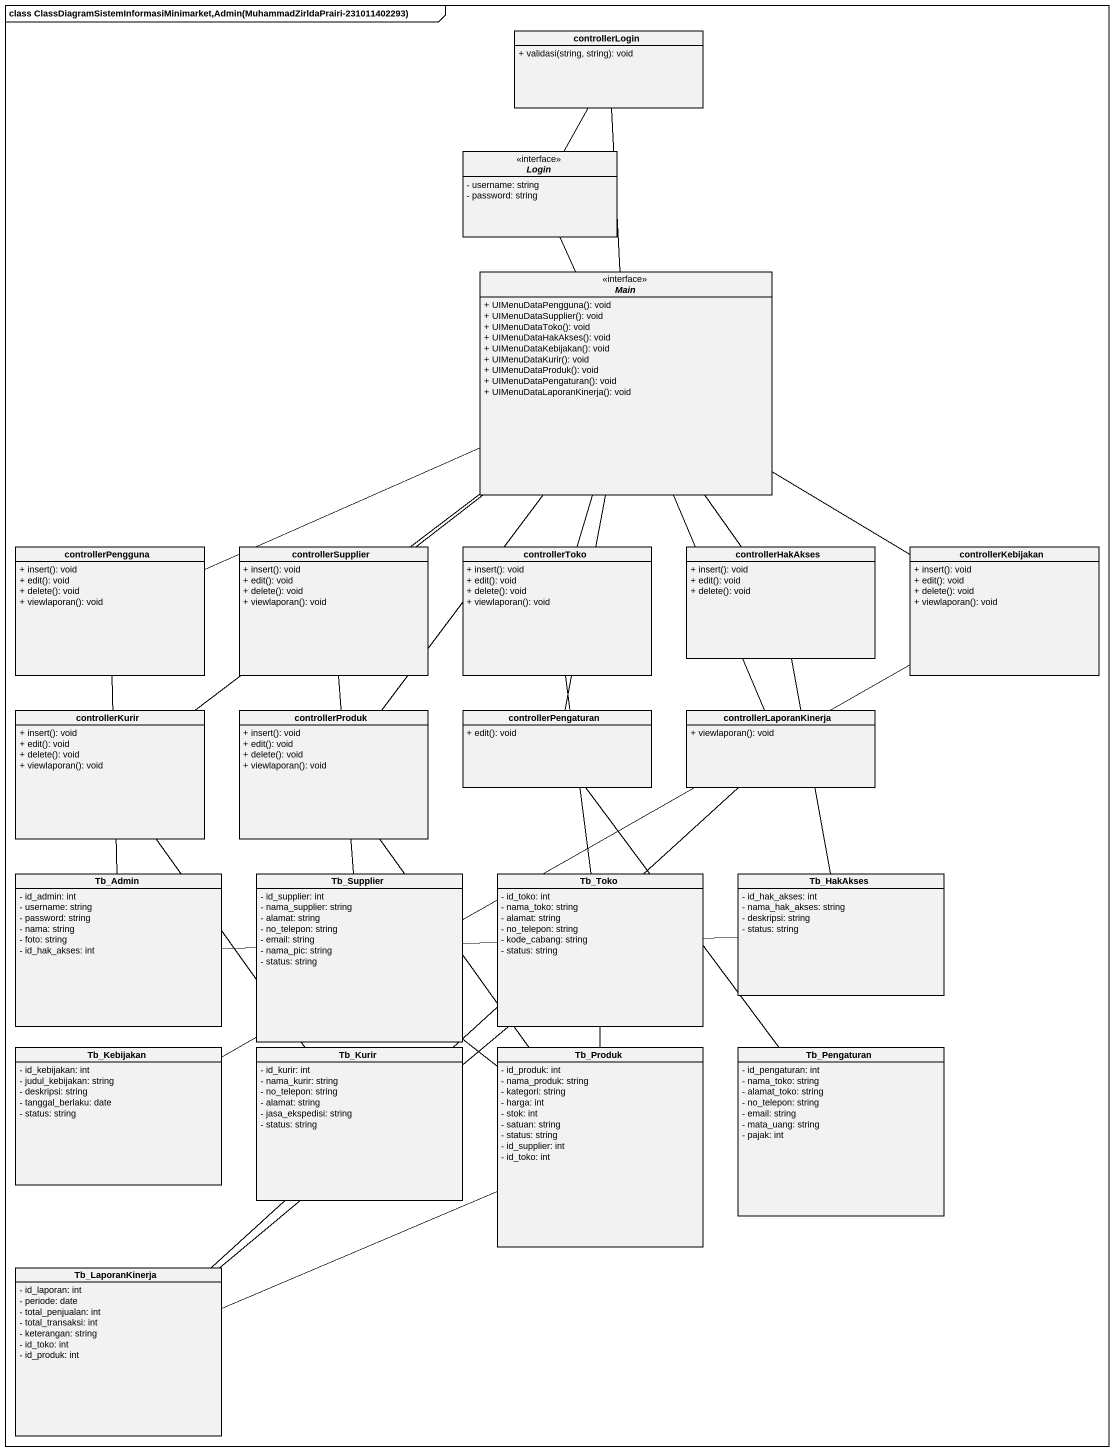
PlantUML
@startuml
mainframe class ClassDiagramSistemInformasiMinimarket,Admin(MuhammadZirldaPrairi-231011402293)
hide circle
hide empty members
skinparam classAttributeIconSize 0
class controllerLogin {
  + validasi(string, string): void
}
interface Login {
  - username: string
  - password: string
}
interface Main {
  + UIMenuDataPengguna(): void
  + UIMenuDataSupplier(): void
  + UIMenuDataToko(): void
  + UIMenuDataHakAkses(): void
  + UIMenuDataKebijakan(): void
  + UIMenuDataKurir(): void
  + UIMenuDataProduk(): void
  + UIMenuDataPengaturan(): void
  + UIMenuDataLaporanKinerja(): void
}
class controllerPengguna {
  + insert(): void
  + edit(): void
  + delete(): void
  + viewlaporan(): void
}
class controllerSupplier {
  + insert(): void
  + edit(): void
  + delete(): void
  + viewlaporan(): void
}
class controllerToko {
  + insert(): void
  + edit(): void
  + delete(): void
  + viewlaporan(): void
}
class controllerHakAkses {
  + insert(): void
  + edit(): void
  + delete(): void
}
class controllerKebijakan {
  + insert(): void
  + edit(): void
  + delete(): void
  + viewlaporan(): void
}
class controllerKurir {
  + insert(): void
  + edit(): void
  + delete(): void
  + viewlaporan(): void
}
class controllerProduk {
  + insert(): void
  + edit(): void
  + delete(): void
  + viewlaporan(): void
}
class controllerPengaturan {
  + edit(): void
}
class controllerLaporanKinerja {
  + viewlaporan(): void
}
class Tb_Admin {
  - id_admin: int
  - username: string
  - password: string
  - nama: string
  - foto: string
  - id_hak_akses: int
}
class Tb_Supplier {
  - id_supplier: int
  - nama_supplier: string
  - alamat: string
  - no_telepon: string
  - email: string
  - nama_pic: string
  - status: string
}
class Tb_Toko {
  - id_toko: int
  - nama_toko: string
  - alamat: string
  - no_telepon: string
  - kode_cabang: string
  - status: string
}
class Tb_HakAkses {
  - id_hak_akses: int
  - nama_hak_akses: string
  - deskripsi: string
  - status: string
}
class Tb_Kebijakan {
  - id_kebijakan: int
  - judul_kebijakan: string
  - deskripsi: string
  - tanggal_berlaku: date
  - status: string
}
class Tb_Kurir {
  - id_kurir: int
  - nama_kurir: string
  - no_telepon: string
  - alamat: string
  - jasa_ekspedisi: string
  - status: string
}
class Tb_Produk {
  - id_produk: int
  - nama_produk: string
  - kategori: string
  - harga: int
  - stok: int
  - satuan: string
  - status: string
  - id_supplier: int
  - id_toko: int
}
class Tb_Pengaturan {
  - id_pengaturan: int
  - nama_toko: string
  - alamat_toko: string
  - no_telepon: string
  - email: string
  - mata_uang: string
  - pajak: int
}
class Tb_LaporanKinerja {
  - id_laporan: int
  - periode: date
  - total_penjualan: int
  - total_transaksi: int
  - keterangan: string
  - id_toko: int
  - id_produk: int
}
controllerLogin -- Login
controllerLogin -- Main
Login -- Main
Main -left- controllerPengguna
Main -- controllerSupplier
Main -- controllerToko
Main -- controllerHakAkses
Main -- controllerKebijakan
Main -- controllerKurir
Main -- controllerProduk
Main -- controllerPengaturan
Main -- controllerLaporanKinerja
controllerPengguna -- Tb_Admin
controllerSupplier -- Tb_Supplier
controllerToko -- Tb_Toko
controllerHakAkses -- Tb_HakAkses
controllerKebijakan -left- Tb_Kebijakan
controllerKurir -- Tb_Kurir
controllerProduk -- Tb_Produk
controllerPengaturan -- Tb_Pengaturan
controllerLaporanKinerja -- Tb_LaporanKinerja
Tb_Admin -right- Tb_HakAkses
Tb_Produk -up- Tb_Supplier
Tb_Produk -up- Tb_Toko
Tb_LaporanKinerja -up- Tb_Toko
Tb_LaporanKinerja -right- Tb_Produk
@enduml
